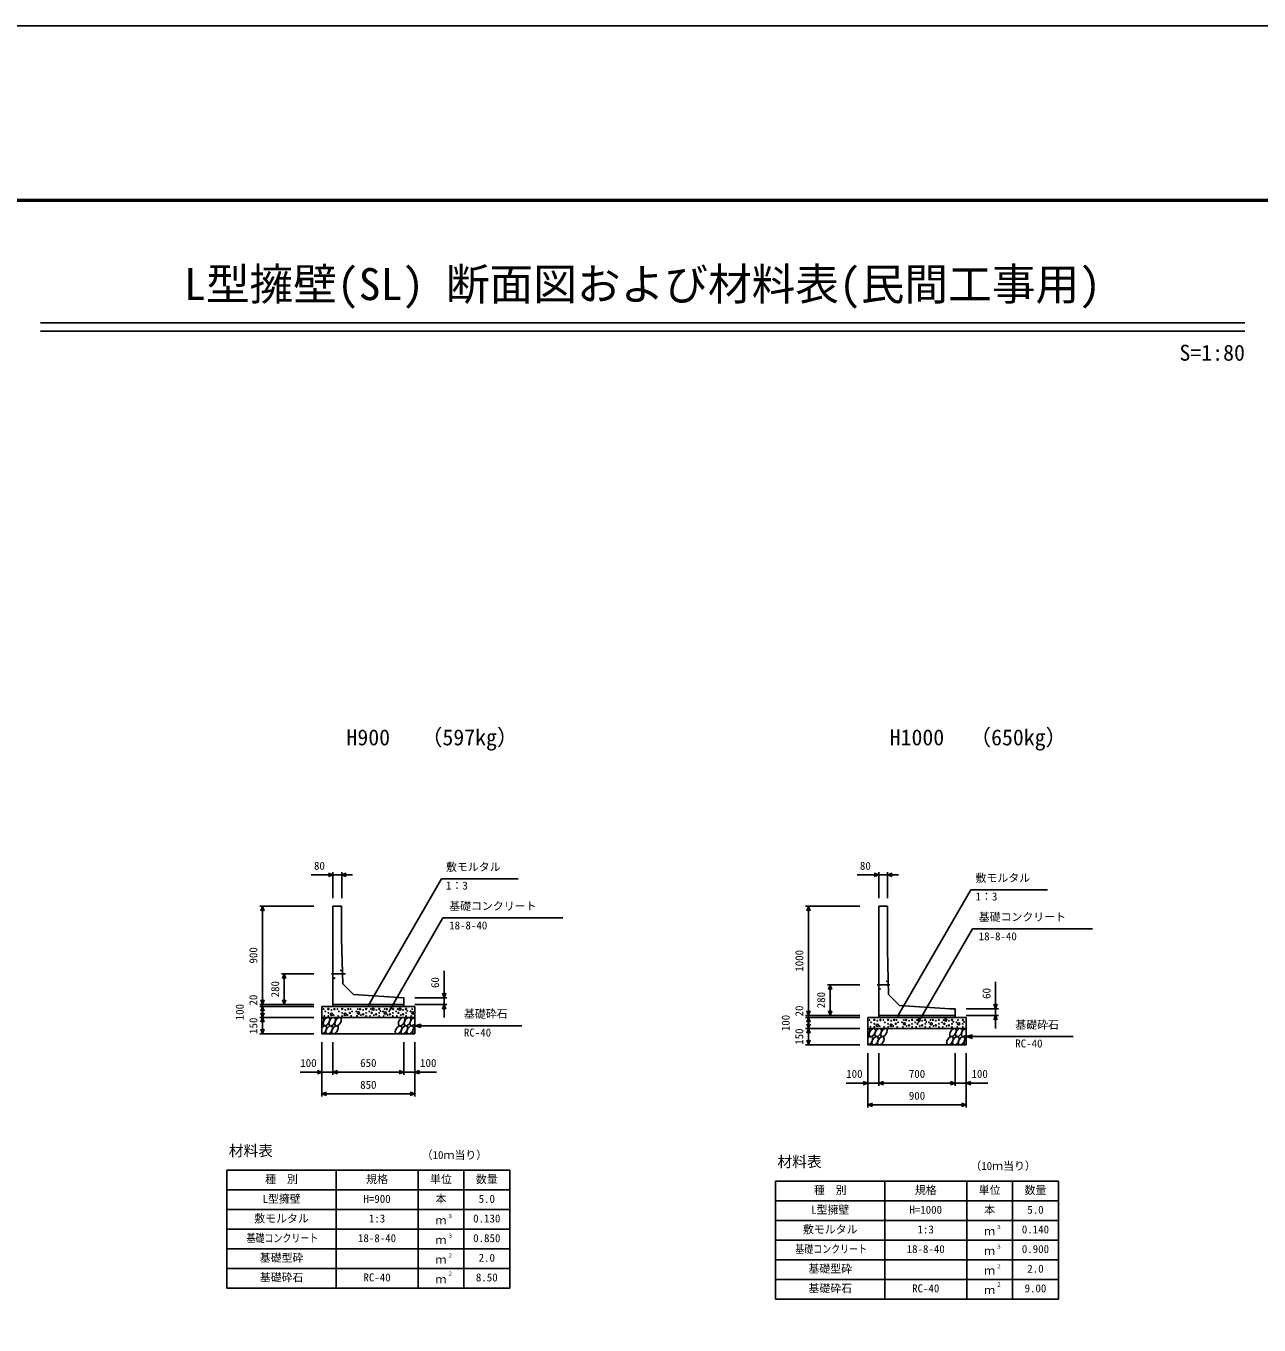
# Model space of a CAD drawing. Units: millimetres, scale not verified. Extents: x -67200 to 67200, y -23760 to 23760.
# Drawn here: x 27952 to 39245, y 11857 to 23760 of the extents above; entities that cross this region are included whole.
import ezdxf
from ezdxf.enums import TextEntityAlignment as Align

# ---------------------------------------------------------------- set-up
doc = ezdxf.new("R2010")
doc.units = ezdxf.units.MM
doc.header["$LTSCALE"] = 80
doc.linetypes.add('CHAIN1', pattern=[8, 5, -1, 1, -1])
doc.linetypes.add('DOTTED', pattern=[1.75, 0.25, -1.5])
for name, color, linetype, lineweight in [('0-0_CENTER', 7, 'CHAIN1', 25), ('0-1_DIM', 7, 'Continuous', 25), ('0-2_Defpoints', 5, 'Continuous', 25), ('0-3_HATCH', 6, 'Continuous', 25), ('0-4_HYO', 3, 'Continuous', 25), ('0-5_HYO2', 4, 'Continuous', 25), ('0-6_OUTLINE', 1, 'Continuous', 25), ('0-7_OUTLINE2', 4, 'DOTTED', 25), ('0-8_TXT', 7, 'Continuous', 25), ('0-9_WAKU', 3, 'Continuous', 25)]:
    doc.layers.add(name, color=color, linetype=linetype, lineweight=lineweight)
doc.styles.add('ＭＳ ゴシック', font='')
doc.styles.get('ＭＳ ゴシック').set_extended_font_data('MS Gothic')

msp = doc.modelspace()

# ---------------------------------------------------------------- linework, layer by layer
at = {"layer": '0-0_CENTER'}
for p, q in [((30750.55, 15074.21), (30878.49, 15074.21)), ((35748.42, 14974.21), (35863.78, 14974.21))]:
    msp.add_line(p, q, dxfattribs=at)
at = {"layer": '0-1_DIM'}
for p, q in [((30563.49, 15981.1), (30763.04, 15981.1)), ((30763.04, 16006.1), (30763.04, 15769.21)), ((30843.04, 15981.1), (30763.04, 15981.1)), ((30843.04, 16006.1), (30843.04, 15769.21)), ((30843.04, 15981.1), (30943.04, 15981.1)), ((35563.85, 15981.1), (35763.39, 15981.1)), ((35763.39, 16006.1), (35763.39, 15769.21)), ((35843.39, 15981.1), (35763.39, 15981.1)), ((35843.39, 16006.1), (35843.39, 15769.21)), ((35843.39, 15981.1), (35943.39, 15981.1)), ((31084.47, 14782.31), (31755.74, 15944.99)), ((32458.15, 15944.99), (31755.74, 15944.99)), ((35934.82, 14682.31), (36606.09, 15844.99)), ((37308.51, 15844.99), (36606.09, 15844.99)), ((30092.32, 15694.21), (30587.32, 15694.21)), ((30117.32, 14794.21), (30117.32, 15694.21)), ((35092.68, 15694.21), (35587.68, 15694.21)), ((35117.68, 14694.21), (35117.68, 15694.21)), ((31273.95, 14727.92), (31770.22, 15587.48)), ((32869.76, 15587.48), (31770.22, 15587.48)), ((36124.3, 14627.92), (36620.57, 15487.48)), ((37720.12, 15487.48), (36620.57, 15487.48)), ((30292.32, 15074.21), (30587.32, 15074.21)), ((30317.32, 15074.21), (30317.32, 14794.21)), ((31782.32, 14854.21), (31782.32, 15101.9)), ((36832.68, 14754.21), (36832.68, 15001.9)), ((35292.68, 14974.21), (35587.68, 14974.21)), ((35317.68, 14974.21), (35317.68, 14694.21)), ((30092.32, 14794.21), (30587.32, 14794.21)), ((30092.32, 14774.21), (30587.32, 14774.21)), ((30117.32, 14794.21), (30117.32, 14774.21)), ((30117.32, 14774.21), (30117.32, 14674.21)), ((31807.32, 14854.21), (31512.32, 14854.21)), ((31807.32, 14794.21), (31512.32, 14794.21)), ((31782.32, 14854.21), (31782.32, 14794.21)), ((31782.32, 14674.21), (31782.32, 14794.21)), ((30092.32, 14674.21), (30587.32, 14674.21)), ((30117.32, 14674.21), (30117.32, 14524.21)), ((35092.68, 14694.21), (35587.68, 14694.21)), ((35092.68, 14674.21), (35587.68, 14674.21)), ((35117.68, 14694.21), (35117.68, 14674.21)), ((35117.68, 14674.21), (35117.68, 14574.21)), ((36857.68, 14754.21), (36562.68, 14754.21)), ((36857.68, 14694.21), (36562.68, 14694.21)), ((36832.68, 14754.21), (36832.68, 14694.21)), ((36832.68, 14574.21), (36832.68, 14694.21)), ((30092.32, 14524.21), (30587.32, 14524.21)), ((31512.32, 14599.21), (31570.28, 14614.74)), ((32492.64, 14599.21), (31512.32, 14599.21)), ((31512.32, 14599.21), (31570.28, 14583.68)), ((35092.68, 14574.21), (35587.68, 14574.21)), ((35117.68, 14574.21), (35117.68, 14424.21)), ((30662.32, 13949.21), (30662.32, 14449.21)), ((30762.32, 14149.21), (30762.32, 14449.21)), ((31412.32, 14149.21), (31412.32, 14449.21)), ((31412.32, 14149.21), (31412.32, 14449.21)), ((31512.32, 13949.21), (31512.32, 14449.21)), ((35092.68, 14424.21), (35587.68, 14424.21)), ((36562.68, 14499.21), (36620.63, 14514.74)), ((37543, 14499.21), (36562.68, 14499.21)), ((36562.68, 14499.21), (36620.63, 14483.68)), ((35662.68, 13849.21), (35662.68, 14349.21)), ((35762.68, 14049.21), (35762.68, 14349.21)), ((36462.68, 14049.21), (36462.68, 14349.21)), ((36462.68, 14049.21), (36462.68, 14349.21)), ((36562.68, 13849.21), (36562.68, 14349.21)), ((30462.78, 14174.21), (30662.32, 14174.21)), ((30762.32, 14174.21), (30662.32, 14174.21)), ((31412.32, 14174.21), (30762.32, 14174.21)), ((31512.32, 14174.21), (31412.32, 14174.21)), ((31711.87, 14174.21), (31512.32, 14174.21)), ((35463.13, 14074.21), (35662.68, 14074.21)), ((35762.68, 14074.21), (35662.68, 14074.21)), ((36462.68, 14074.21), (35762.68, 14074.21)), ((36562.68, 14074.21), (36462.68, 14074.21)), ((36762.22, 14074.21), (36562.68, 14074.21)), ((31512.32, 13974.21), (30662.32, 13974.21)), ((36562.68, 13874.21), (35662.68, 13874.21))]:
    msp.add_line(p, q, dxfattribs=at)
for points in [[(30720.75, 15996.49), (30763.04, 15981.1), (30720.75, 15965.71)], [(30885.32, 15996.49), (30843.04, 15981.1), (30885.32, 15965.71)], [(35721.11, 15996.49), (35763.39, 15981.1), (35721.11, 15965.71)], [(35885.68, 15996.49), (35843.39, 15981.1), (35885.68, 15965.71)], [(30132.71, 15651.92), (30117.32, 15694.21), (30101.93, 15651.92)], [(35133.07, 15651.92), (35117.68, 15694.21), (35102.29, 15651.92)], [(30332.71, 15031.92), (30317.32, 15074.21), (30301.93, 15031.92)], [(31766.93, 14896.49), (31782.32, 14854.21), (31797.71, 14896.49)], [(35333.07, 14931.92), (35317.68, 14974.21), (35302.29, 14931.92)], [(30132.71, 14836.49), (30117.32, 14794.21), (30101.93, 14836.49)], [(30132.71, 14731.92), (30117.32, 14774.21), (30101.93, 14731.92)], [(30332.71, 14836.49), (30317.32, 14794.21), (30301.93, 14836.49)], [(31766.93, 14751.92), (31782.32, 14794.21), (31797.71, 14751.92)], [(36817.29, 14796.49), (36832.68, 14754.21), (36848.07, 14796.49)], [(30132.71, 14716.49), (30117.32, 14674.21), (30101.93, 14716.49)], [(30132.71, 14631.92), (30117.32, 14674.21), (30101.93, 14631.92)], [(35133.07, 14736.49), (35117.68, 14694.21), (35102.29, 14736.49)], [(35133.07, 14631.92), (35117.68, 14674.21), (35102.29, 14631.92)], [(35333.07, 14736.49), (35317.68, 14694.21), (35302.29, 14736.49)], [(36817.29, 14651.92), (36832.68, 14694.21), (36848.07, 14651.92)], [(30132.71, 14566.49), (30117.32, 14524.21), (30101.93, 14566.49)], [(35133.07, 14616.49), (35117.68, 14574.21), (35102.29, 14616.49)], [(35133.07, 14531.92), (35117.68, 14574.21), (35102.29, 14531.92)], [(35133.07, 14466.49), (35117.68, 14424.21), (35102.29, 14466.49)], [(30620.04, 14189.6), (30662.32, 14174.21), (30620.04, 14158.82)], [(30804.61, 14189.6), (30762.32, 14174.21), (30804.61, 14158.82)], [(31370.04, 14189.6), (31412.32, 14174.21), (31370.04, 14158.82)], [(31554.61, 14189.6), (31512.32, 14174.21), (31554.61, 14158.82)], [(35620.39, 14089.6), (35662.68, 14074.21), (35620.39, 14058.82)], [(35804.96, 14089.6), (35762.68, 14074.21), (35804.96, 14058.82)], [(36420.39, 14089.6), (36462.68, 14074.21), (36420.39, 14058.82)], [(36604.96, 14089.6), (36562.68, 14074.21), (36604.96, 14058.82)], [(30704.61, 13989.6), (30662.32, 13974.21), (30704.61, 13958.82)], [(31470.04, 13989.6), (31512.32, 13974.21), (31470.04, 13958.82)], [(35704.96, 13889.6), (35662.68, 13874.21), (35704.96, 13858.82)], [(36520.39, 13889.6), (36562.68, 13874.21), (36520.39, 13858.82)]]:
    msp.add_lwpolyline(points, dxfattribs=at)
at = {"layer": '0-2_Defpoints'}
msp.add_lwpolyline([(0, -23760), (67200, -23760), (67200, 23760), (0, 23760)], close=True, dxfattribs=at)
at = {"layer": '0-3_HATCH'}
for centre, radius in [((31131.28, 14751.38), 10), ((31376.5, 14751.38), 10), ((30678.29, 14751.38), 2.5), ((30685.3, 14688.35), 2.5), ((30692.31, 14730.37), 2.5), ((30721.18, 14752.26), 5), ((30721.18, 14716.37), 2.5), ((30721.18, 14688.35), 2.5), ((30749.22, 14703.23), 10), ((30749.22, 14744.38), 2.5), ((30770.25, 14696.23), 2.5), ((30777.26, 14751.38), 5), ((30804.39, 14751.38), 2.5), ((30811.4, 14688.35), 2.5), ((30818.41, 14730.37), 2.5), ((30847.29, 14752.26), 5), ((30847.29, 14716.37), 2.5), ((30847.29, 14688.35), 2.5), ((30875.33, 14703.23), 10), ((30875.33, 14744.38), 2.5), ((30896.35, 14696.23), 2.5), ((30903.36, 14751.38), 5), ((30917.38, 14716.37), 5), ((30924.39, 14751.38), 2.5), ((30931.4, 14688.35), 2.5), ((30938.41, 14730.37), 2.5), ((30976.23, 14730.37), 2.5), ((30983.24, 14688.35), 2.5), ((30997.26, 14716.37), 10), ((30990.25, 14751.38), 2.5), ((31011.28, 14751.38), 5), ((31018.29, 14696.23), 2.5), ((31039.32, 14703.23), 5), ((31039.32, 14744.38), 2.5), ((31067.35, 14752.26), 5), ((31067.35, 14716.37), 2.5), ((31067.35, 14688.35), 2.5), ((31096.23, 14730.37), 2.5), ((31103.24, 14688.35), 2.5), ((31110.25, 14751.38), 2.5), ((31117.26, 14716.37), 5), ((31138.29, 14696.23), 2.5), ((31159.32, 14703.23), 5), ((31159.32, 14744.38), 2.5), ((31187.35, 14752.26), 5), ((31187.35, 14716.37), 2.5), ((31187.35, 14688.35), 2.5), ((31198.69, 14734.69), 2.5), ((31221.45, 14730.37), 2.5), ((31228.46, 14688.35), 2.5), ((31242.48, 14716.37), 10), ((31235.47, 14751.38), 2.5), ((31256.5, 14751.38), 5), ((31263.51, 14696.23), 2.5), ((31284.54, 14703.23), 5), ((31284.54, 14744.38), 2.5), ((31312.58, 14752.26), 5), ((31312.58, 14716.37), 2.5), ((31312.58, 14688.35), 2.5), ((31341.45, 14730.37), 2.5), ((31348.46, 14688.35), 2.5), ((31355.47, 14751.38), 2.5), ((31362.48, 14716.37), 5), ((31383.51, 14696.23), 2.5), ((31404.54, 14703.23), 5), ((31404.54, 14744.38), 2.5), ((31432.58, 14752.26), 5), ((31432.58, 14716.37), 2.5), ((31432.58, 14688.35), 2.5), ((31443.92, 14734.69), 2.5), ((31473.38, 14730.37), 2.5), ((31480.39, 14688.35), 2.5), ((31494.41, 14716.37), 10), ((31487.4, 14751.38), 2.5), ((35678.65, 14651.38), 2.5), ((35721.54, 14652.26), 5), ((35749.58, 14644.38), 2.5), ((35777.62, 14651.38), 5), ((35804.75, 14651.38), 2.5), ((35847.64, 14652.26), 5), ((35875.68, 14644.38), 2.5), ((35903.72, 14651.38), 5), ((35924.75, 14651.38), 2.5), ((35990.61, 14651.38), 2.5), ((36011.64, 14651.38), 5), ((36039.67, 14644.38), 2.5), ((36067.71, 14652.26), 5), ((36110.61, 14651.38), 2.5), ((36131.64, 14651.38), 10), ((36159.67, 14644.38), 2.5), ((36187.71, 14652.26), 5), ((36235.83, 14651.38), 2.5), ((36256.86, 14651.38), 5), ((36284.9, 14644.38), 2.5), ((36312.94, 14652.26), 5), ((36355.83, 14651.38), 2.5), ((36376.86, 14651.38), 10), ((36404.9, 14644.38), 2.5), ((36432.94, 14652.26), 5), ((36487.75, 14651.38), 2.5), ((36531.37, 14652.26), 5), ((35685.66, 14588.35), 2.5), ((35692.67, 14630.37), 2.5), ((35721.54, 14616.37), 2.5), ((35721.54, 14588.35), 2.5), ((35749.58, 14603.23), 10), ((35770.61, 14596.23), 2.5), ((35811.76, 14588.35), 2.5), ((35818.77, 14630.37), 2.5), ((35847.64, 14616.37), 2.5), ((35847.64, 14588.35), 2.5), ((35875.68, 14603.23), 10), ((35896.71, 14596.23), 2.5), ((35917.74, 14616.37), 5), ((35931.76, 14588.35), 2.5), ((35938.77, 14630.37), 2.5), ((35976.59, 14630.37), 2.5), ((35983.6, 14588.35), 2.5), ((35997.62, 14616.37), 10), ((36018.64, 14596.23), 2.5), ((36039.67, 14603.23), 5), ((36067.71, 14616.37), 2.5), ((36067.71, 14588.35), 2.5), ((36096.59, 14630.37), 2.5), ((36103.6, 14588.35), 2.5), ((36117.62, 14616.37), 5), ((36138.64, 14596.23), 2.5), ((36159.67, 14603.23), 5), ((36187.71, 14616.37), 2.5), ((36187.71, 14588.35), 2.5), ((36199.05, 14634.69), 2.5), ((36221.81, 14630.37), 2.5), ((36228.82, 14588.35), 2.5), ((36242.84, 14616.37), 10), ((36263.87, 14596.23), 2.5), ((36284.9, 14603.23), 5), ((36312.94, 14616.37), 2.5), ((36312.94, 14588.35), 2.5), ((36341.81, 14630.37), 2.5), ((36348.82, 14588.35), 2.5), ((36362.84, 14616.37), 5), ((36383.87, 14596.23), 2.5), ((36404.9, 14603.23), 5), ((36432.94, 14616.37), 2.5), ((36432.94, 14588.35), 2.5), ((36444.28, 14634.69), 2.5), ((36473.74, 14630.37), 2.5), ((36480.75, 14588.35), 2.5), ((36494.77, 14616.37), 10), ((36531.37, 14616.37), 2.5), ((36531.37, 14588.35), 2.5), ((36542.71, 14634.69), 2.5)]:
    msp.add_circle(centre, radius, dxfattribs=at)
for centre, start_param, end_param in [((30649.96, 14636.7), 4.385593, 6.67454438), ((31498.46, 14636.7), 0.33577149, 4.44118059), ((30675.28, 14561.71), 3.51114638, 7.548991), ((31523.78, 14561.71), 1.2110787, 3.56587337), ((35650.31, 14536.7), 4.385593, 6.67454438), ((36548.82, 14536.7), 0.33577149, 4.44118059), ((35675.63, 14461.71), 3.51114638, 7.548991), ((36574.14, 14461.71), 1.2110787, 3.56587337)]:
    msp.add_ellipse(centre, major_axis=(21.81, 35.31), ratio=0.5792, start_param=start_param, end_param=end_param, dxfattribs=at)
for centre in [(30703.17, 14636.7), (30756.37, 14636.7), (30809.58, 14636.7), (31392.05, 14636.7), (31445.25, 14636.7), (30728.49, 14561.71), (30781.69, 14561.71), (31364.16, 14561.71), (31417.37, 14561.71), (31470.57, 14561.71), (35703.52, 14536.7), (35756.73, 14536.7), (35809.94, 14536.7), (36442.4, 14536.7), (36495.61, 14536.7), (35728.84, 14461.71), (35782.05, 14461.71), (36414.51, 14461.71), (36467.72, 14461.71), (36520.93, 14461.71)]:
    msp.add_ellipse(centre, major_axis=(21.81, 35.31), ratio=0.5792, dxfattribs=at)
at = {"layer": '0-4_HYO'}
for p, q in [((30792.32, 13274.21), (30792.32, 12194.21)), ((31542.32, 13274.21), (31542.32, 12194.21)), ((31962.32, 13274.21), (31962.32, 12194.21)), ((29792.32, 13094.21), (32382.32, 13094.21)), ((35817.68, 13174.21), (35817.68, 12094.21)), ((36567.68, 13174.21), (36567.68, 12094.21)), ((36987.68, 13174.21), (36987.68, 12094.21)), ((34817.68, 12994.21), (37407.68, 12994.21))]:
    msp.add_line(p, q, dxfattribs=at)
for points in [[(29792.32, 12194.21), (32382.32, 12194.21), (32382.32, 13274.21), (29792.32, 13274.21)], [(34817.68, 12094.21), (37407.68, 12094.21), (37407.68, 13174.21), (34817.68, 13174.21)]]:
    msp.add_lwpolyline(points, close=True, dxfattribs=at)
at = {"layer": '0-5_HYO2'}
for p, q in [((29792.32, 12914.21), (32382.32, 12914.21)), ((34817.68, 12814.21), (37407.68, 12814.21)), ((29792.32, 12734.21), (32382.32, 12734.21)), ((34817.68, 12634.21), (37407.68, 12634.21)), ((29792.32, 12554.21), (32382.32, 12554.21)), ((34817.68, 12454.21), (37407.68, 12454.21)), ((29792.32, 12374.21), (32382.32, 12374.21)), ((34817.68, 12274.21), (37407.68, 12274.21))]:
    msp.add_line(p, q, dxfattribs=at)
at = {"layer": '0-6_OUTLINE'}
for p, q in [((30762.32, 15694.21), (30842.32, 15694.21)), ((30762.32, 14774.21), (30762.32, 15694.21)), ((30842.32, 15694.21), (30842.32, 15394.21)), ((35762.68, 15694.21), (35842.68, 15694.21)), ((35762.68, 14674.21), (35762.68, 15694.21)), ((35842.68, 15294.21), (35842.68, 15694.21)), ((35842.68, 15294.21), (35852.68, 14884.21)), ((31412.32, 14854.21), (30952.32, 14884.21)), ((35852.68, 14884.21), (35952.68, 14784.21)), ((30762.32, 14794.21), (31412.32, 14794.21)), ((31412.32, 14854.21), (31412.32, 14774.21)), ((31512.32, 14774.21), (31512.32, 14524.21)), ((36412.68, 14754.21), (35952.68, 14784.21)), ((31512.32, 14674.21), (30662.32, 14674.21)), ((35762.68, 14694.21), (36462.68, 14694.21)), ((36412.68, 14754.21), (36462.68, 14754.21)), ((36462.68, 14754.21), (36462.68, 14674.21)), ((36562.68, 14674.21), (36562.68, 14424.21)), ((31512.32, 14524.21), (30662.32, 14524.21)), ((36562.68, 14574.21), (35662.68, 14574.21)), ((36562.68, 14424.21), (35662.68, 14424.21))]:
    msp.add_line(p, q, dxfattribs=at)
for points in [[(30842.32, 15394.21), (30852.32, 14984.21), (30952.32, 14884.21)], [(31512.32, 14774.21), (30662.32, 14774.21), (30662.32, 14524.21)], [(36562.68, 14674.21), (35662.68, 14674.21), (35662.68, 14424.21)]]:
    msp.add_lwpolyline(points, dxfattribs=at)
at = {"layer": '0-7_OUTLINE2'}
for p, q in [((30849.39, 15104.21), (30762.32, 15114.21)), ((30762.32, 15034.21), (30850.86, 15044.21)), ((35849.75, 15004.21), (35762.68, 15014.21)), ((35762.68, 14934.21), (35851.22, 14944.21))]:
    msp.add_line(p, q, dxfattribs=at)
at = {"layer": '0-8_TXT'}
for p, q in [((28083.68, 21040), (39116.32, 21040)), ((28083.68, 20963.2), (39116.32, 20963.2))]:
    msp.add_line(p, q, dxfattribs=at)
at = {"layer": '0-9_WAKU', "lineweight": 50}
msp.add_lwpolyline([(1600, -22160), (65600, -22160), (65600, 22160), (1600, 22160)], close=True, dxfattribs=at)

# ---------------------------------------------------------------- texts
at = {"layer": '0-1_DIM', "style": 'ＭＳ ゴシック'}
for s, p in [('80', (30589.4, 16006.1)), ('敷モルタル', (31798.59, 15994.99)), ('80', (35589.75, 16006.1)), ('敷モルタル', (36648.94, 15894.99)), ('1：3', (31798.59, 15824.87)), ('基礎コンクリート', (31827.47, 15637.48)), ('1：3', (36648.94, 15724.87)), ('基礎コンクリート', (36677.83, 15537.48)), ('18-8-40', (31827.47, 15459.85)), ('18-8-40', (36677.83, 15359.85)), ('基礎砕石', (31962.57, 14649.21)), ('基礎砕石', (37012.93, 14549.21)), ('RC-40', (31962.57, 14477.83)), ('RC-40', (37012.93, 14377.83)), ('100', (30463.68, 14199.21)), ('650', (31012.32, 14199.21)), ('100', (31560.96, 14199.21)), ('100', (35464.04, 14099.21)), ('700', (36037.68, 14099.21)), ('100', (36611.32, 14099.21)), ('850', (31012.32, 13999.21)), ('900', (36037.68, 13899.21))]:
    msp.add_text(s, height=73.31, dxfattribs=at).set_placement(p, align=Align.BOTTOM_LEFT)
for s, p in [('900', (30092.32, 15169.21)), ('1000', (35092.68, 15094.21)), ('280', (30292.32, 14859.21)), ('60', (31757.32, 14944.85)), ('280', (35292.68, 14759.21)), ('60', (36807.68, 14844.85)), ('100', (29967.32, 14649.21)), ('20', (30092.32, 14784.27)), ('20', (35092.68, 14684.27)), ('150', (30092.32, 14524.21)), ('100', (34967.68, 14549.21)), ('150', (35092.68, 14424.21))]:
    msp.add_text(s, height=73.31, rotation=90, dxfattribs=at).set_placement(p, align=Align.BOTTOM_LEFT)
at = {"layer": '0-8_TXT', "style": 'ＭＳ ゴシック'}
for s, height, p in [('L型擁壁(SL) 断面図および材料表(民間工事用)', 293.3, (29400, 21160)), ('S', 146.6, (38516.32, 20648.78)), ('1', 146.6, (38716.32, 20648.78)), ('8', 146.6, (38916.32, 20648.78)), ('0', 146.6, (39016.32, 20648.78)), ('=', 146.6, (38616.32, 20648.78)), (':', 146.6, (38816.32, 20648.78)), ('H900', 146.6, (30887.32, 17124.45)), ('（597kg）', 146.6, (31565.94, 17124.45)), ('H1000', 146.6, (35862.68, 17124.45)), ('（650kg）', 146.6, (36591.3, 17124.45)), ('材料表', 98.97, (29808.99, 13374.21)), ('（10ｍ当り）', 73.31, (31575.65, 13355.87)), ('材料表', 98.97, (34834.35, 13274.21)), ('（10ｍ当り）', 73.31, (36601.01, 13255.87)), ('種\u3000別', 73.31, (30142.32, 13134.21)), ('規格', 73.31, (31067.32, 13134.21)), ('単位', 73.31, (31652.32, 13134.21)), ('数量', 73.31, (32072.32, 13134.21)), ('種\u3000別', 73.31, (35167.68, 13034.21)), ('規格', 73.31, (36092.68, 13034.21)), ('単位', 73.31, (36677.68, 13034.21)), ('数量', 73.31, (37097.68, 13034.21)), ('L型擁壁', 73.31, (30117.32, 12954.21)), ('H=900', 73.31, (31042.32, 12954.21)), ('本', 73.31, (31702.32, 12954.21)), ('5.0', 73.31, (32097.32, 12954.21)), ('敷モルタル', 73.31, (30042.32, 12774.21)), ('1:3', 73.31, (31092.32, 12774.21)), ('３', 36.66, (31811.56, 12824.82)), ('0.130', 73.31, (32047.32, 12774.21)), ('L型擁壁', 73.31, (35142.68, 12854.21)), ('H=1000', 73.31, (36042.68, 12854.21)), ('本', 73.31, (36727.68, 12854.21)), ('5.0', 73.31, (37122.68, 12854.21)), ('ｍ', 73.31, (31702.32, 12757.54)), ('敷モルタル', 73.31, (35067.68, 12674.21)), ('1:3', 73.31, (36117.68, 12674.21)), ('３', 36.66, (36836.92, 12724.82)), ('0.140', 73.31, (37072.68, 12674.21)), ('18-8-40', 73.31, (30992.32, 12594.21)), ('ｍ', 73.31, (31702.32, 12577.54)), ('３', 36.66, (31811.56, 12644.82)), ('0.850', 73.31, (32047.32, 12594.21)), ('ｍ', 73.31, (36727.68, 12657.54)), ('基礎型砕', 73.31, (30092.32, 12414.21)), ('２', 36.66, (31811.56, 12464.82)), ('2.0', 73.31, (32097.32, 12414.21)), ('18-8-40', 73.31, (36017.68, 12494.21)), ('ｍ', 73.31, (36727.68, 12477.54)), ('３', 36.66, (36836.92, 12544.82)), ('0.900', 73.31, (37072.68, 12494.21)), ('ｍ', 73.31, (31702.32, 12397.54)), ('基礎型砕', 73.31, (35117.68, 12314.21)), ('２', 36.66, (36836.92, 12364.82)), ('2.0', 73.31, (37122.68, 12314.21)), ('基礎砕石', 73.31, (30092.32, 12234.21)), ('RC-40', 73.31, (31042.32, 12234.21)), ('ｍ', 73.31, (31702.32, 12217.54)), ('２', 36.66, (31811.56, 12298.15)), ('8.50', 73.31, (32072.32, 12234.21)), ('ｍ', 73.31, (36727.68, 12297.54)), ('基礎砕石', 73.31, (35117.68, 12134.21)), ('RC-40', 73.31, (36067.68, 12134.21)), ('ｍ', 73.31, (36727.68, 12117.54)), ('２', 36.66, (36836.92, 12198.15)), ('9.00', 73.31, (37097.68, 12134.21))]:
    msp.add_text(s, height=height, dxfattribs=at).set_placement(p, align=Align.BOTTOM_LEFT)
at = {"layer": '0-8_TXT', "style": 'ＭＳ ゴシック', "width": 0.8}
for p in [(29972.32, 12594.21), (34997.68, 12494.21)]:
    msp.add_text('基礎コンクリート', height=73.31, dxfattribs=at).set_placement(p, align=Align.BOTTOM_LEFT)

doc.saveas('drawing.dxf')
